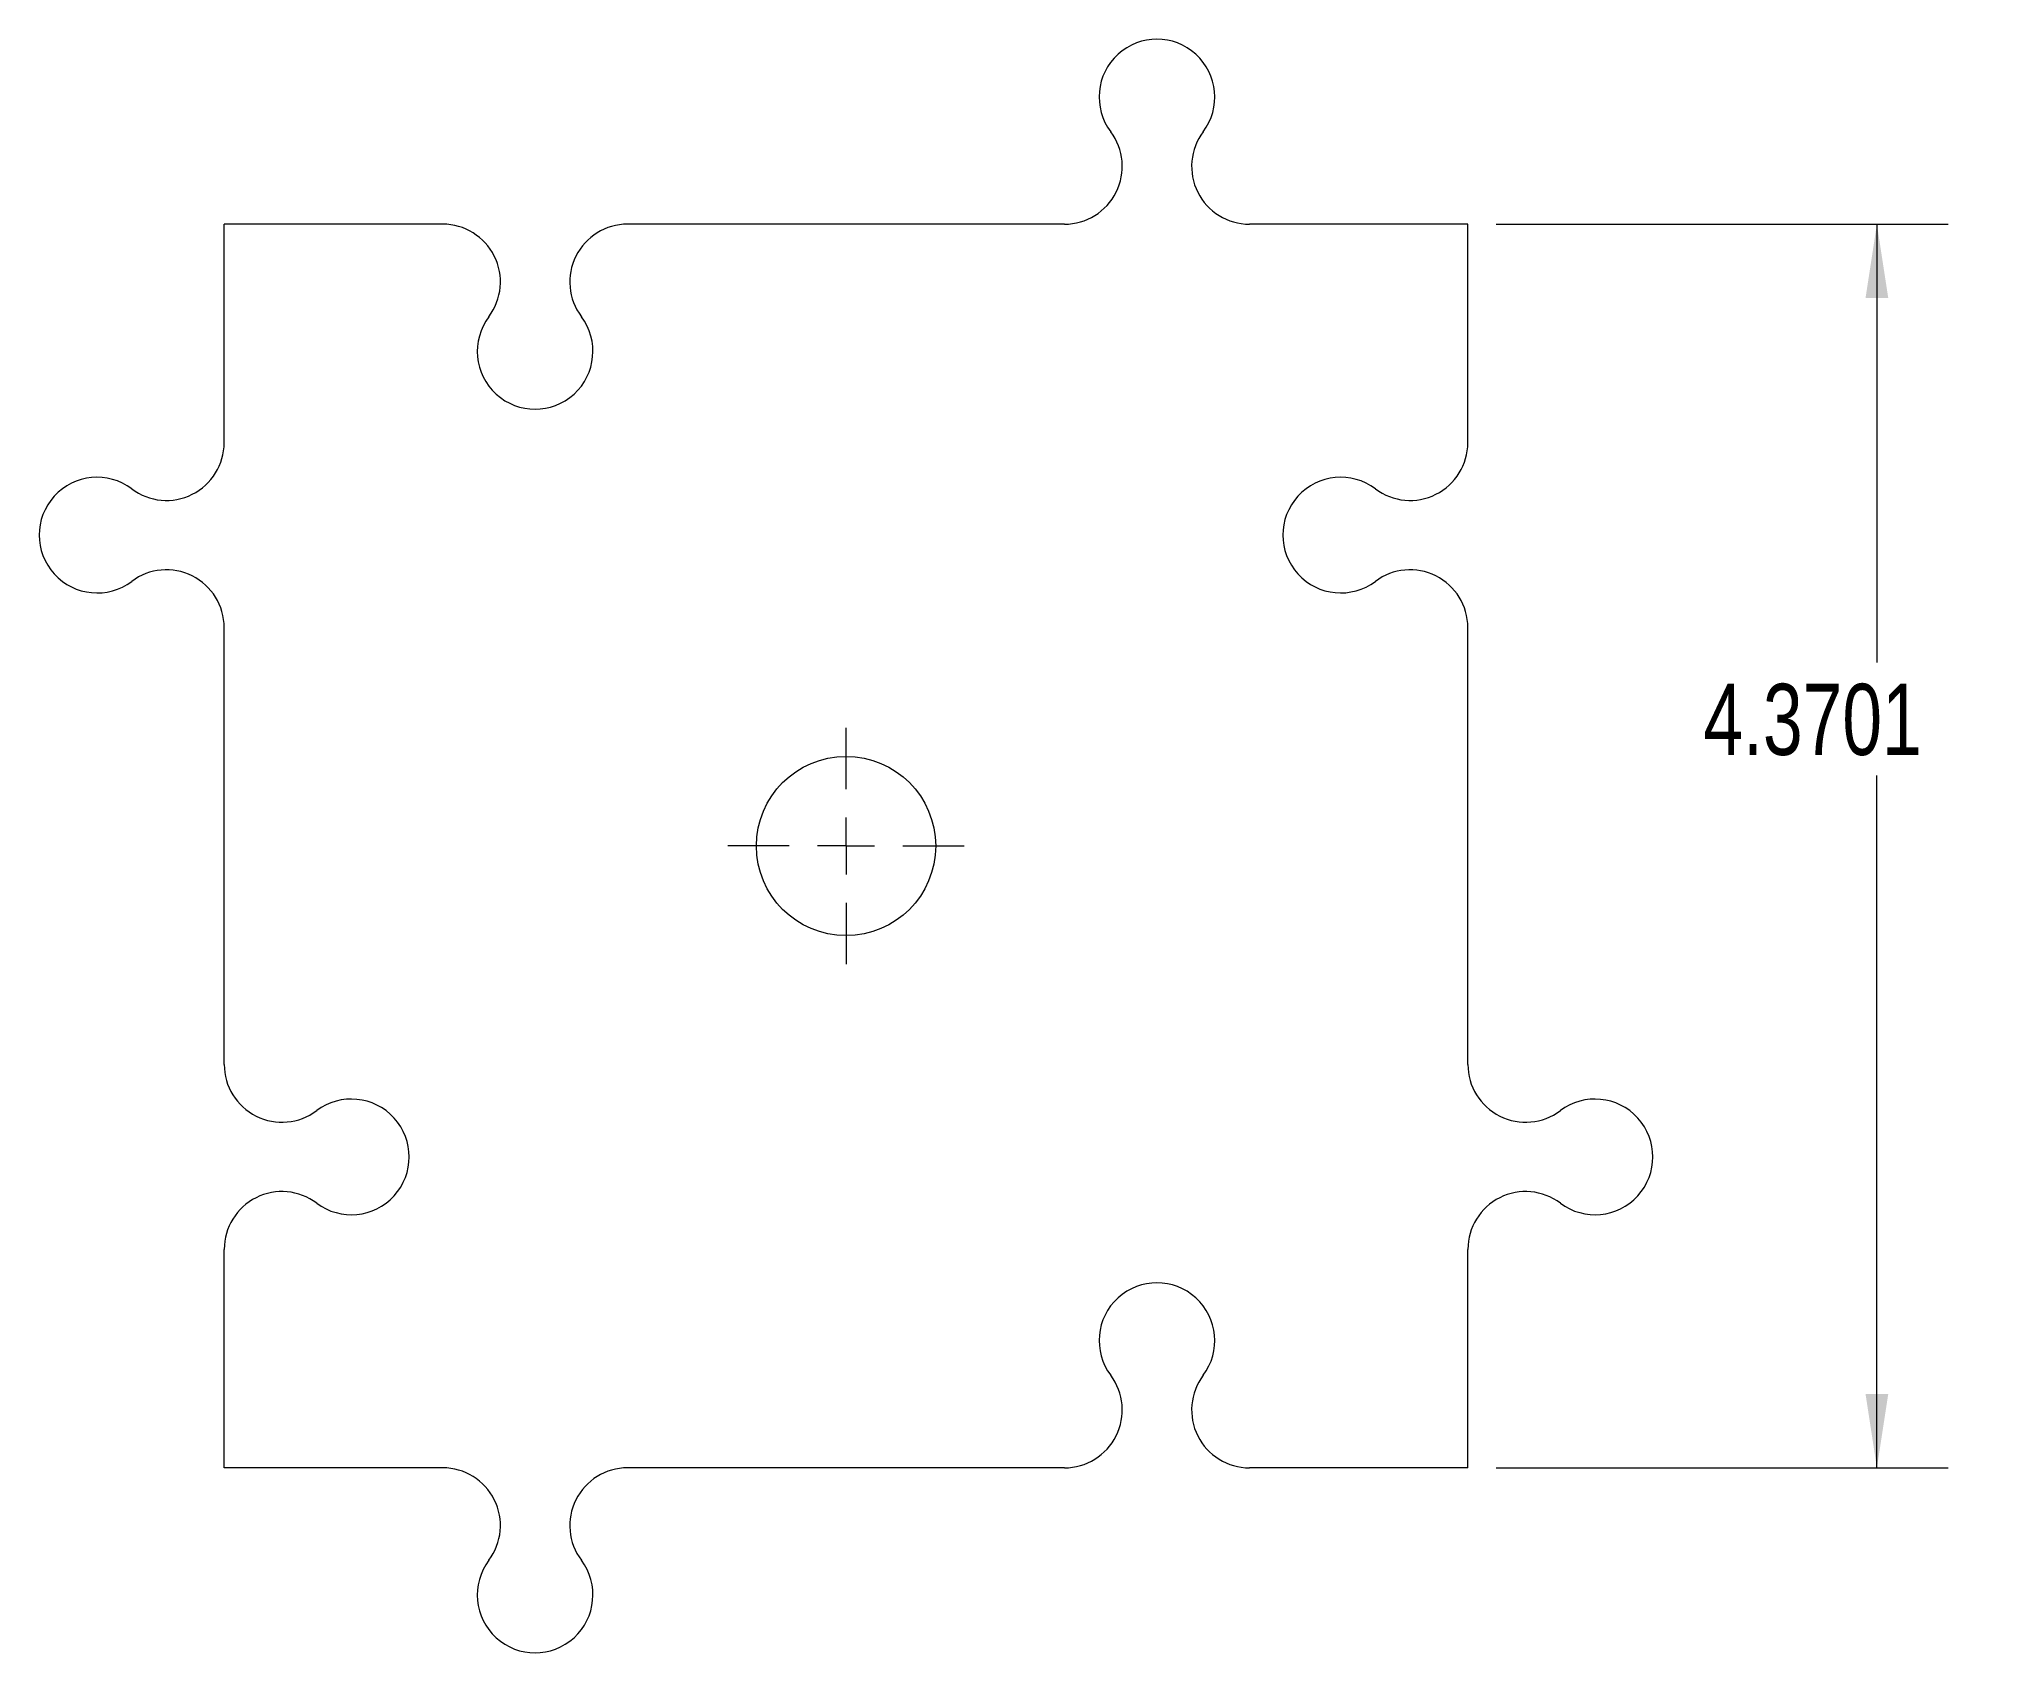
# Model space of a CAD drawing. Header units: inches. Extents: x 0.01 to 4.73, y 0 to 7.9.
# Drawn here: x 1.282 to 4.727, y 5.069 to 7.904 of the extents above; entities outside this region: 2.
import ezdxf

# ---------------------------------------------------------------- set-up
doc = ezdxf.new("R2010")
doc.units = ezdxf.units.IN
doc.header["$MEASUREMENT"] = 0
doc.styles.add('SLDTEXTSTYLE0', font='TXT', dxfattribs={"width": 0.75})
doc.styles.add('SLDTEXTSTYLE1', font='TXT', dxfattribs={"width": 0.7})
doc.dimstyles.new('SLDDIMSTYLE0', dxfattribs={"dimtxt": 0.125, "dimasz": 0.13, "dimexe": 0, "dimexo": 0.0625, "dimgap": 0.03125, "dimtad": 0, "dimtih": 1, "dimtoh": 1, "dimdec": 4, "dimlfac": 2, "dimrnd": 1e-09, "dimzin": 12, "dimdsep": 46, "dimtxsty": 'SLDTEXTSTYLE0', "dimsah": 1, "dimcen": 0.09, "dimadec": 0, "dimazin": 3, "dimtfac": 1, "dimtdec": 4, "dimtofl": 0, "dimtmove": 0, "dimatfit": 3, "dimfxl": 1, "dimfrac": 2, "dimtolj": 1, "dimtzin": 12, "dimarcsym": 0})

# ---------------------------------------------------------------- blocks, each defined once
blk = doc.blocks.new('_D')
at = {"color": 7, "linetype": 'Continuous', "lineweight": 0}
for p, q in [((3.8421, 7.5789), (4.6358, 7.5789)), ((4.5108, 7.5789), (4.5108, 6.8086)), ((4.5108, 5.3938), (4.5108, 6.6101)), ((3.8421, 5.3938), (4.6358, 5.3938))]:
    blk.add_line(p, q, dxfattribs=at)
for points in [[(4.5108, 7.5789), (4.4908, 7.4489), (4.5308, 7.4489)], [(4.5108, 5.3938), (4.5308, 5.5238), (4.4908, 5.5238)]]:
    blk.add_solid(points, dxfattribs=at)
at = {"color": 7, "linetype": 'Continuous', "lineweight": 0, "insert": (4.2061, 6.7713, -0.0293), "char_height": 0.125, "attachment_point": 1, "style": 'SLDTEXTSTYLE0'}
blk.add_mtext('4.3701', dxfattribs=at)
blk = doc.blocks.new('SW_CENTERMARKSYMBOL_0')
at = {"color": 0, "linetype": 'Continuous', "lineweight": 0}
for p, q in [((0, 0.1), (0, 0.2075)), ((0, 0), (0, 0.05)), ((-0.1, 0), (-0.2075, 0)), ((0, 0), (-0.05, 0)), ((0, 0), (0, -0.05)), ((0, 0), (0.05, 0)), ((0.1, 0), (0.2075, 0)), ((0, -0.1), (0, -0.2075))]:
    blk.add_line(p, q, dxfattribs=at)

msp = doc.modelspace()

# ---------------------------------------------------------------- linework, layer by layer
at = {"color": 7, "linetype": 'Continuous', "lineweight": 15}
for p, q in [((1.60711, 7.195121), (1.60711, 7.578881)), ((1.99087, 7.578881), (1.60711, 7.578881)), ((3.083389, 7.578881), (2.31587, 7.578881)), ((3.792149, 7.578881), (3.408389, 7.578881)), ((3.792149, 7.195121), (3.792149, 7.578881)), ((1.60711, 6.102602), (1.60711, 6.870121)), ((3.792149, 6.102602), (3.792149, 6.870121)), ((1.60711, 5.393842), (1.60711, 5.777602)), ((3.792149, 5.393842), (3.792149, 5.777602)), ((1.99087, 5.393842), (1.60711, 5.393842)), ((3.083389, 5.393842), (2.31587, 5.393842)), ((3.792149, 5.393842), (3.408389, 5.393842))]:
    msp.add_line(p, q, dxfattribs=at)
msp.add_circle((2.699629, 6.486362), 0.1575, dxfattribs=at)
for centre, radius, start, end in [((3.245889, 7.802319), 0.101562, 323.130102, 216.869898), ((3.083389, 7.680444), 0.101562, 270, 36.869898), ((3.408389, 7.680444), 0.101562, 143.130102, 270), ((1.99087, 7.477319), 0.101562, 323.130102, 90), ((2.31587, 7.477319), 0.101563, 90, 216.869898), ((2.15337, 7.355444), 0.101563, 143.130102, 36.869898), ((1.505547, 7.195121), 0.101563, 233.130102, 0), ((3.690587, 7.195121), 0.101562, 233.130102, 0), ((1.383672, 7.032621), 0.101563, 53.130102, 306.869898), ((3.568712, 7.032621), 0.101562, 53.130102, 306.869898), ((1.505547, 6.870121), 0.101563, 0, 126.869898), ((3.690587, 6.870121), 0.101563, 0, 126.869898), ((1.708672, 6.102602), 0.101562, 180, 306.869898), ((3.893712, 6.102602), 0.101563, 180, 306.869898), ((1.830547, 5.940102), 0.101563, 233.130102, 126.869898), ((4.015587, 5.940102), 0.101563, 233.130102, 126.869898), ((1.708672, 5.777602), 0.101562, 53.130102, 180), ((3.893712, 5.777602), 0.101563, 53.130102, 180), ((3.245889, 5.617279), 0.101563, 323.130102, 216.869898), ((3.083389, 5.495404), 0.101562, 270, 36.869898), ((3.408389, 5.495404), 0.101563, 143.130102, 270), ((1.99087, 5.292279), 0.101563, 323.130102, 90), ((2.31587, 5.292279), 0.101562, 90, 216.869898), ((2.15337, 5.170404), 0.101562, 143.130102, 36.869898)]:
    msp.add_arc(centre, radius, start, end, dxfattribs=at)

# ---------------------------------------------------------------- block references
at = {"color": 7, "linetype": 'Continuous', "lineweight": 0}
msp.add_blockref('SW_CENTERMARKSYMBOL_0', (2.699629, 6.486362), dxfattribs=at)

# ---------------------------------------------------------------- texts
at = {"color": 7, "linetype": 'Continuous', "char_height": 0.14705, "attachment_point": 1, "style": 'SLDTEXTSTYLE1'}
for s, insert in [('SolidWorks Educational Edition.', (0, 0.410132)), ('For Instructional Use Only.', (0, 0.189557))]:
    msp.add_mtext(s, dxfattribs=dict(at, insert=insert))

# ---------------------------------------------------------------- dimensions: what is measured, and where the dimension line sits
at = {"color": 7, "linetype": 'Continuous', "lineweight": 0}
dim = msp.add_linear_dim(base=(4.51085, 5.393842), p1=(3.792149, 7.578881), p2=(3.792149, 5.393842), angle=90, dimstyle='SLDDIMSTYLE0', dxfattribs=at)
dim.commit()
dim.dimension.update_dxf_attribs({"geometry": '_D', "text_midpoint": (4.51085, 6.709342), "dimtype": 160})

doc.saveas('drawing.dxf')
